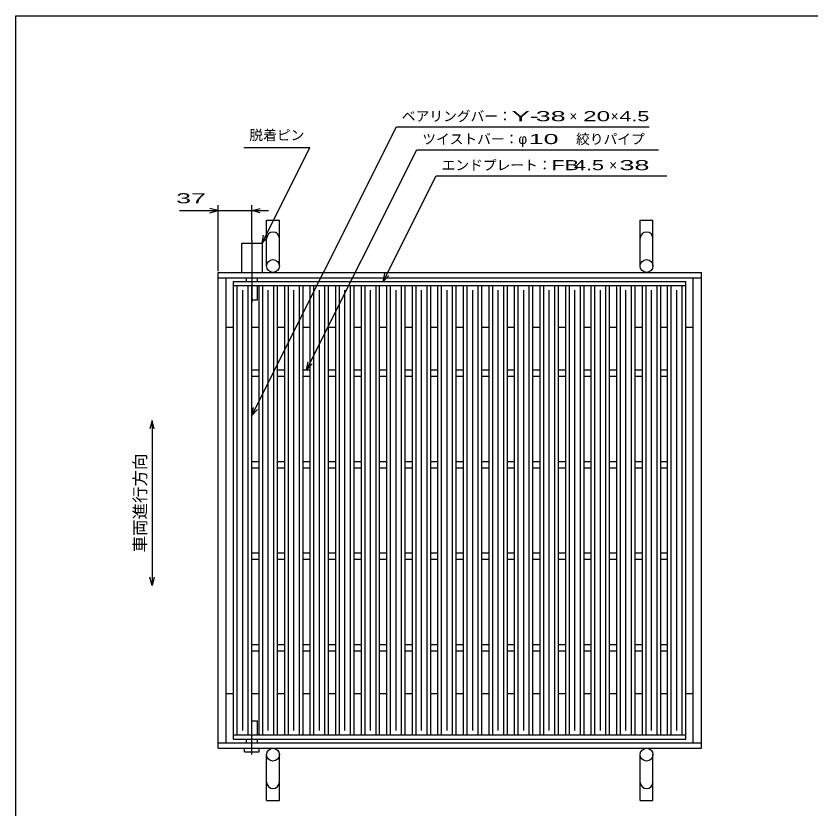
# Model space of a CAD drawing. Units: millimetres, scale not verified. Extents: x -1092 to 1034, y -771 to 635.
# Drawn here: x -1042 to -174, y -230 to 635 of the extents above; entities that cross this region are included whole.
import ezdxf
from ezdxf.enums import TextEntityAlignment as Align

# ---------------------------------------------------------------- set-up
doc = ezdxf.new("R2010")
doc.units = ezdxf.units.MM
doc.header["$LTSCALE"] = 6
doc.linetypes.add('LONG_DASHED_DOTTED', pattern=[15.25, 12, -1.5, 0.25, -1.5])
for name, color, linetype, lineweight in [('0_2', 150, 'Continuous', 25), ('16', 3, 'Continuous', 25), ('19', 6, 'Continuous', 25), ('22', 2, 'Continuous', 25)]:
    doc.layers.add(name, color=color, linetype=linetype, lineweight=lineweight)
doc.styles.add('ベクトル', font='')
doc.styles.get('ベクトル').set_extended_font_data('ベクトル')

msp = doc.modelspace()

# ---------------------------------------------------------------- linework, layer by layer
at = {"layer": '0_2'}
for p, q in [((-1041.6, -684.6), (-1041.6, 635.4)), ((-1041.6, 635.4), (1034.4, 635.4))]:
    msp.add_line(p, q, dxfattribs=at)
at = {"layer": '0_2', "color": 4}
for p, q in [((-892.8, 193.1), (-895.2, 184.1)), ((-890.4, 184.1), (-892.8, 193.1)), ((-892.8, 193.1), (-892.8, 13.1)), ((-892.8, 13.1), (-895.2, 22.1)), ((-890.4, 22.1), (-892.8, 13.1))]:
    msp.add_line(p, q, dxfattribs=at)
at = {"layer": '16'}
for p, q in [((-803.8, 345.1), (-309.8, 345.1)), ((-803.8, 340.6), (-803.8, 345.1)), ((-803.8, 340.6), (-309.8, 340.6)), ((-803.8, -150.4), (-803.8, 340.6)), ((-803.8, 340.6), (-783.8, 340.6)), ((-799.8, -150.4), (-799.8, 340.6)), ((-787.8, -150.4), (-787.8, 340.6)), ((-783.8, -150.4), (-783.8, 340.6)), ((-775.9, -150.4), (-775.9, 340.6)), ((-775.9, 340.6), (-755.9, 340.6)), ((-771.9, -150.4), (-771.9, 340.6)), ((-759.9, -150.4), (-759.9, 340.6)), ((-755.9, -150.4), (-755.9, 340.6)), ((-748, -150.4), (-748, 340.6)), ((-748, 340.6), (-728, 340.6)), ((-744, -150.4), (-744, 340.6)), ((-732, -150.4), (-732, 340.6)), ((-728, -150.4), (-728, 340.6)), ((-720.1, -150.4), (-720.1, 340.6)), ((-720.1, 340.6), (-700.1, 340.6)), ((-716.1, -150.4), (-716.1, 340.6)), ((-704.1, -150.4), (-704.1, 340.6)), ((-700.1, -150.4), (-700.1, 340.6)), ((-692.2, -150.4), (-692.2, 340.6)), ((-692.2, 340.6), (-672.2, 340.6)), ((-688.2, -150.4), (-688.2, 340.6)), ((-676.2, -150.4), (-676.2, 340.6)), ((-672.2, -150.4), (-672.2, 340.6)), ((-664.3, -150.4), (-664.3, 340.6)), ((-664.3, 340.6), (-644.3, 340.6)), ((-660.3, -150.4), (-660.3, 340.6)), ((-648.3, -150.4), (-648.3, 340.6)), ((-644.3, -150.4), (-644.3, 340.6)), ((-636.4, -150.4), (-636.4, 340.6)), ((-636.4, 340.6), (-616.4, 340.6)), ((-632.4, -150.4), (-632.4, 340.6)), ((-620.4, -150.4), (-620.4, 340.6)), ((-616.4, -150.4), (-616.4, 340.6)), ((-608.5, -150.4), (-608.5, 340.6)), ((-608.5, 340.6), (-588.5, 340.6)), ((-604.5, -150.4), (-604.5, 340.6)), ((-592.5, -150.4), (-592.5, 340.6)), ((-588.5, -150.4), (-588.5, 340.6)), ((-580.6, -150.4), (-580.6, 340.6)), ((-580.6, 340.6), (-560.6, 340.6)), ((-576.6, -150.4), (-576.6, 340.6)), ((-564.6, -150.4), (-564.6, 340.6)), ((-560.6, -150.4), (-560.6, 340.6)), ((-552.7, -150.4), (-552.7, 340.6)), ((-552.7, 340.6), (-532.7, 340.6)), ((-548.7, -150.4), (-548.7, 340.6)), ((-536.7, -150.4), (-536.7, 340.6)), ((-532.7, -150.4), (-532.7, 340.6)), ((-524.8, -150.4), (-524.8, 340.6)), ((-524.8, 340.6), (-504.8, 340.6)), ((-520.8, -150.4), (-520.8, 340.6)), ((-508.8, -150.4), (-508.8, 340.6)), ((-504.8, -150.4), (-504.8, 340.6)), ((-496.9, -150.4), (-496.9, 340.6)), ((-496.9, 340.6), (-476.9, 340.6)), ((-492.9, -150.4), (-492.9, 340.6)), ((-480.9, -150.4), (-480.9, 340.6)), ((-476.9, -150.4), (-476.9, 340.6)), ((-469, -150.4), (-469, 340.6)), ((-469, 340.6), (-449, 340.6)), ((-465, -150.4), (-465, 340.6)), ((-453, -150.4), (-453, 340.6)), ((-449, -150.4), (-449, 340.6)), ((-441.1, -150.4), (-441.1, 340.6)), ((-441.1, 340.6), (-421.1, 340.6)), ((-437.1, -150.4), (-437.1, 340.6)), ((-425.1, -150.4), (-425.1, 340.6)), ((-421.1, -150.4), (-421.1, 340.6)), ((-413.2, -150.4), (-413.2, 340.6)), ((-413.2, 340.6), (-393.2, 340.6)), ((-409.2, -150.4), (-409.2, 340.6)), ((-397.2, -150.4), (-397.2, 340.6)), ((-393.2, -150.4), (-393.2, 340.6)), ((-385.3, -150.4), (-385.3, 340.6)), ((-385.3, 340.6), (-365.3, 340.6)), ((-381.3, -150.4), (-381.3, 340.6)), ((-369.3, -150.4), (-369.3, 340.6)), ((-365.3, -150.4), (-365.3, 340.6)), ((-357.4, -150.4), (-357.4, 340.6)), ((-357.4, 340.6), (-337.4, 340.6)), ((-353.4, -150.4), (-353.4, 340.6)), ((-341.4, -150.4), (-341.4, 340.6)), ((-337.4, -150.4), (-337.4, 340.6)), ((-329.8, -150.4), (-329.8, 340.6)), ((-329.8, 340.6), (-309.8, 340.6)), ((-325.8, -150.4), (-325.8, 340.6)), ((-313.8, -150.4), (-313.8, 340.6)), ((-309.8, 340.6), (-309.8, 345.1)), ((-309.8, -150.4), (-309.8, 340.6)), ((-793.8, -145.4), (-793.8, 335.6)), ((-765.9, -145.4), (-765.9, 335.6)), ((-738, -145.4), (-738, 335.6)), ((-710.1, -145.4), (-710.1, 335.6)), ((-682.2, -145.4), (-682.2, 335.6)), ((-654.3, -145.4), (-654.3, 335.6)), ((-626.4, -145.4), (-626.4, 335.6)), ((-598.5, -145.4), (-598.5, 335.6)), ((-570.6, -145.4), (-570.6, 335.6)), ((-542.7, -145.4), (-542.7, 335.6)), ((-514.8, -145.4), (-514.8, 335.6)), ((-486.9, -145.4), (-486.9, 335.6)), ((-459, -145.4), (-459, 335.6)), ((-431.1, -145.4), (-431.1, 335.6)), ((-403.2, -145.4), (-403.2, 335.6)), ((-375.3, -145.4), (-375.3, 335.6)), ((-347.4, -145.4), (-347.4, 335.6)), ((-319.8, -145.4), (-319.8, 335.6)), ((-783.8, 248.6), (-775.9, 248.6)), ((-755.9, 248.6), (-748, 248.6)), ((-728, 248.6), (-720.1, 248.6)), ((-700.1, 248.6), (-692.2, 248.6)), ((-672.2, 248.6), (-664.3, 248.6)), ((-644.3, 248.6), (-636.4, 248.6)), ((-616.4, 248.6), (-608.5, 248.6)), ((-588.5, 248.6), (-580.6, 248.6)), ((-560.6, 248.6), (-552.7, 248.6)), ((-532.7, 248.6), (-524.8, 248.6)), ((-504.8, 248.6), (-496.9, 248.6)), ((-476.9, 248.6), (-469, 248.6)), ((-449, 248.6), (-441.1, 248.6)), ((-421.1, 248.6), (-413.2, 248.6)), ((-393.2, 248.6), (-385.3, 248.6)), ((-365.3, 248.6), (-357.4, 248.6)), ((-337.4, 248.6), (-329.8, 248.6)), ((-783.8, 241.6), (-775.9, 241.6)), ((-755.9, 241.6), (-748, 241.6)), ((-728, 241.6), (-720.1, 241.6)), ((-700.1, 241.6), (-692.2, 241.6)), ((-672.2, 241.6), (-664.3, 241.6)), ((-644.3, 241.6), (-636.4, 241.6)), ((-616.4, 241.6), (-608.5, 241.6)), ((-588.5, 241.6), (-580.6, 241.6)), ((-560.6, 241.6), (-552.7, 241.6)), ((-532.7, 241.6), (-524.8, 241.6)), ((-504.8, 241.6), (-496.9, 241.6)), ((-476.9, 241.6), (-469, 241.6)), ((-449, 241.6), (-441.1, 241.6)), ((-421.1, 241.6), (-413.2, 241.6)), ((-393.2, 241.6), (-385.3, 241.6)), ((-365.3, 241.6), (-357.4, 241.6)), ((-337.4, 241.6), (-329.8, 241.6)), ((-783.8, 148.6), (-775.9, 148.6)), ((-755.9, 148.6), (-748, 148.6)), ((-728, 148.6), (-720.1, 148.6)), ((-700.1, 148.6), (-692.2, 148.6)), ((-672.2, 148.6), (-664.3, 148.6)), ((-644.3, 148.6), (-636.4, 148.6)), ((-616.4, 148.6), (-608.5, 148.6)), ((-588.5, 148.6), (-580.6, 148.6)), ((-560.6, 148.6), (-552.7, 148.6)), ((-532.7, 148.6), (-524.8, 148.6)), ((-504.8, 148.6), (-496.9, 148.6)), ((-476.9, 148.6), (-469, 148.6)), ((-449, 148.6), (-441.1, 148.6)), ((-421.1, 148.6), (-413.2, 148.6)), ((-393.2, 148.6), (-385.3, 148.6)), ((-365.3, 148.6), (-357.4, 148.6)), ((-337.4, 148.6), (-329.8, 148.6)), ((-783.8, 141.6), (-775.9, 141.6)), ((-755.9, 141.6), (-748, 141.6)), ((-728, 141.6), (-720.1, 141.6)), ((-700.1, 141.6), (-692.2, 141.6)), ((-672.2, 141.6), (-664.3, 141.6)), ((-644.3, 141.6), (-636.4, 141.6)), ((-616.4, 141.6), (-608.5, 141.6)), ((-588.5, 141.6), (-580.6, 141.6)), ((-560.6, 141.6), (-552.7, 141.6)), ((-532.7, 141.6), (-524.8, 141.6)), ((-504.8, 141.6), (-496.9, 141.6)), ((-476.9, 141.6), (-469, 141.6)), ((-449, 141.6), (-441.1, 141.6)), ((-421.1, 141.6), (-413.2, 141.6)), ((-393.2, 141.6), (-385.3, 141.6)), ((-365.3, 141.6), (-357.4, 141.6)), ((-337.4, 141.6), (-329.8, 141.6)), ((-783.8, 48.6), (-775.9, 48.6)), ((-755.9, 48.6), (-748, 48.6)), ((-728, 48.6), (-720.1, 48.6)), ((-700.1, 48.6), (-692.2, 48.6)), ((-672.2, 48.6), (-664.3, 48.6)), ((-644.3, 48.6), (-636.4, 48.6)), ((-616.4, 48.6), (-608.5, 48.6)), ((-588.5, 48.6), (-580.6, 48.6)), ((-560.6, 48.6), (-552.7, 48.6)), ((-532.7, 48.6), (-524.8, 48.6)), ((-504.8, 48.6), (-496.9, 48.6)), ((-476.9, 48.6), (-469, 48.6)), ((-449, 48.6), (-441.1, 48.6)), ((-421.1, 48.6), (-413.2, 48.6)), ((-393.2, 48.6), (-385.3, 48.6)), ((-365.3, 48.6), (-357.4, 48.6)), ((-337.4, 48.6), (-329.8, 48.6)), ((-783.8, 41.6), (-775.9, 41.6)), ((-755.9, 41.6), (-748, 41.6)), ((-728, 41.6), (-720.1, 41.6)), ((-700.1, 41.6), (-692.2, 41.6)), ((-672.2, 41.6), (-664.3, 41.6)), ((-644.3, 41.6), (-636.4, 41.6)), ((-616.4, 41.6), (-608.5, 41.6)), ((-588.5, 41.6), (-580.6, 41.6)), ((-560.6, 41.6), (-552.7, 41.6)), ((-532.7, 41.6), (-524.8, 41.6)), ((-504.8, 41.6), (-496.9, 41.6)), ((-476.9, 41.6), (-469, 41.6)), ((-449, 41.6), (-441.1, 41.6)), ((-421.1, 41.6), (-413.2, 41.6)), ((-393.2, 41.6), (-385.3, 41.6)), ((-365.3, 41.6), (-357.4, 41.6)), ((-337.4, 41.6), (-329.8, 41.6)), ((-783.8, -51.4), (-775.9, -51.4)), ((-755.9, -51.4), (-748, -51.4)), ((-728, -51.4), (-720.1, -51.4)), ((-700.1, -51.4), (-692.2, -51.4)), ((-672.2, -51.4), (-664.3, -51.4)), ((-644.3, -51.4), (-636.4, -51.4)), ((-616.4, -51.4), (-608.5, -51.4)), ((-588.5, -51.4), (-580.6, -51.4)), ((-560.6, -51.4), (-552.7, -51.4)), ((-532.7, -51.4), (-524.8, -51.4)), ((-504.8, -51.4), (-496.9, -51.4)), ((-476.9, -51.4), (-469, -51.4)), ((-449, -51.4), (-441.1, -51.4)), ((-421.1, -51.4), (-413.2, -51.4)), ((-393.2, -51.4), (-385.3, -51.4)), ((-365.3, -51.4), (-357.4, -51.4)), ((-337.4, -51.4), (-329.8, -51.4)), ((-783.8, -58.4), (-775.9, -58.4)), ((-755.9, -58.4), (-748, -58.4)), ((-728, -58.4), (-720.1, -58.4)), ((-700.1, -58.4), (-692.2, -58.4)), ((-672.2, -58.4), (-664.3, -58.4)), ((-644.3, -58.4), (-636.4, -58.4)), ((-616.4, -58.4), (-608.5, -58.4)), ((-588.5, -58.4), (-580.6, -58.4)), ((-560.6, -58.4), (-552.7, -58.4)), ((-532.7, -58.4), (-524.8, -58.4)), ((-504.8, -58.4), (-496.9, -58.4)), ((-476.9, -58.4), (-469, -58.4)), ((-449, -58.4), (-441.1, -58.4)), ((-421.1, -58.4), (-413.2, -58.4)), ((-393.2, -58.4), (-385.3, -58.4)), ((-365.3, -58.4), (-357.4, -58.4)), ((-337.4, -58.4), (-329.8, -58.4)), ((-803.8, -150.4), (-309.8, -150.4)), ((-803.8, -154.9), (-803.8, -150.4)), ((-803.8, -150.4), (-783.8, -150.4)), ((-803.8, -154.9), (-309.8, -154.9)), ((-775.9, -150.4), (-755.9, -150.4)), ((-748, -150.4), (-728, -150.4)), ((-720.1, -150.4), (-700.1, -150.4)), ((-692.2, -150.4), (-672.2, -150.4)), ((-664.3, -150.4), (-644.3, -150.4)), ((-636.4, -150.4), (-616.4, -150.4)), ((-608.5, -150.4), (-588.5, -150.4)), ((-580.6, -150.4), (-560.6, -150.4)), ((-552.7, -150.4), (-532.7, -150.4)), ((-524.8, -150.4), (-504.8, -150.4)), ((-496.9, -150.4), (-476.9, -150.4)), ((-469, -150.4), (-449, -150.4)), ((-441.1, -150.4), (-421.1, -150.4)), ((-413.2, -150.4), (-393.2, -150.4)), ((-385.3, -150.4), (-365.3, -150.4)), ((-357.4, -150.4), (-337.4, -150.4)), ((-329.8, -150.4), (-309.8, -150.4)), ((-309.8, -154.9), (-309.8, -150.4))]:
    msp.add_line(p, q, dxfattribs=at)
at = {"layer": '19'}
for p, q in [((-767.8, 362.1), (-767.8, 412.1)), ((-767.8, 412.1), (-753.8, 412.1)), ((-753.8, 362.1), (-753.8, 412.1)), ((-359.8, 362.1), (-359.8, 412.1)), ((-359.8, 412.1), (-345.8, 412.1)), ((-345.8, 362.1), (-345.8, 412.1)), ((-794.8, 355.1), (-794.8, 387.1)), ((-794.8, 387.1), (-772.8, 387.1)), ((-772.8, 387.1), (-772.8, 355.1)), ((-820.8, 355.1), (-292.8, 355.1)), ((-820.8, -164.9), (-820.8, 355.1)), ((-820.8, 349.1), (-292.8, 349.1)), ((-811.8, -158.9), (-811.8, 349.1)), ((-789.8, 345.1), (-789.8, 349.1)), ((-777.8, 345.1), (-777.8, 349.1)), ((-301.8, -158.9), (-301.8, 349.1)), ((-292.8, -164.9), (-292.8, 355.1)), ((-777.8, 325.1), (-777.8, 340.6)), ((-783.8, 325.1), (-777.8, 325.1)), ((-811.8, 295.1), (-803.8, 295.1)), ((-783.8, 295.1), (-775.9, 295.1)), ((-755.9, 295.1), (-748, 295.1)), ((-728, 295.1), (-720.1, 295.1)), ((-700.1, 295.1), (-692.2, 295.1)), ((-672.2, 295.1), (-664.3, 295.1)), ((-644.3, 295.1), (-636.4, 295.1)), ((-616.4, 295.1), (-608.5, 295.1)), ((-588.5, 295.1), (-580.6, 295.1)), ((-560.6, 295.1), (-552.7, 295.1)), ((-532.7, 295.1), (-524.8, 295.1)), ((-504.8, 295.1), (-496.9, 295.1)), ((-476.9, 295.1), (-469, 295.1)), ((-449, 295.1), (-441.1, 295.1)), ((-421.1, 295.1), (-413.5, 295.1)), ((-393.2, 295.1), (-385.6, 295.1)), ((-365.3, 295.1), (-357.7, 295.1)), ((-337.4, 295.1), (-329.8, 295.1)), ((-309.8, 295.1), (-301.8, 295.1)), ((-811.8, -104.9), (-803.8, -104.9)), ((-783.8, -104.9), (-775.9, -104.9)), ((-755.9, -104.9), (-748, -104.9)), ((-728, -104.9), (-720.1, -104.9)), ((-700.1, -104.9), (-692.2, -104.9)), ((-672.2, -104.9), (-664.3, -104.9)), ((-644.3, -104.9), (-636.4, -104.9)), ((-616.4, -104.9), (-608.5, -104.9)), ((-588.5, -104.9), (-580.6, -104.9)), ((-560.6, -104.9), (-552.7, -104.9)), ((-532.7, -104.9), (-524.8, -104.9)), ((-504.8, -104.9), (-496.9, -104.9)), ((-476.9, -104.9), (-469, -104.9)), ((-449, -104.9), (-441.1, -104.9)), ((-421.1, -104.9), (-413.5, -104.9)), ((-393.2, -104.9), (-385.6, -104.9)), ((-365.3, -104.9), (-357.7, -104.9)), ((-337.4, -104.9), (-329.8, -104.9)), ((-309.8, -104.9), (-301.8, -104.9)), ((-783.8, -134.9), (-777.8, -134.9)), ((-777.8, -150.4), (-777.8, -134.9)), ((-789.8, -158.9), (-789.8, -154.9)), ((-777.8, -158.9), (-777.8, -154.9)), ((-820.8, -158.9), (-292.8, -158.9)), ((-820.8, -164.9), (-292.8, -164.9)), ((-791.8, -168.9), (-791.8, -164.9)), ((-791.8, -168.9), (-775.8, -168.9)), ((-775.8, -168.9), (-775.8, -164.9)), ((-767.8, -221.9), (-767.8, -171.9)), ((-753.8, -221.9), (-753.8, -171.9)), ((-359.8, -221.9), (-359.8, -171.9)), ((-345.8, -221.9), (-345.8, -171.9)), ((-767.8, -221.9), (-753.8, -221.9)), ((-359.8, -221.9), (-345.8, -221.9))]:
    msp.add_line(p, q, dxfattribs=at)
at = {"layer": '19', "linetype": 'LONG_DASHED_DOTTED'}
for p, q in [((-783.8, 390.1), (-783.8, 322.1)), ((-783.8, -171.9), (-783.8, -131.9))]:
    msp.add_line(p, q, dxfattribs=at)
at = {"layer": '19'}
for centre in [(-760.8, 362.1), (-352.8, 362.1), (-760.8, -171.9), (-352.8, -171.9)]:
    msp.add_circle(centre, 7, dxfattribs=at)
for centre, start, end in [((-760.8, 392.1), 0, 180), ((-352.8, 392.1), 0, 180), ((-760.8, -201.9), 180, 0), ((-352.8, -201.9), 180, 0)]:
    msp.add_arc(centre, 7, start, end, dxfattribs=at)
at = {"layer": '22', "color": 4}
for p, q in [((-783.8, 198.6), (-626.05, 514.1)), ((-626.05, 514.1), (-350.05, 514.1)), ((-792.55, 491.6), (-720.55, 491.6)), ((-772.8, 387.1), (-720.55, 491.6)), ((-724.05, 248.6), (-603.8, 489.1)), ((-603.8, 489.1), (-339.8, 489.1)), ((-640.35, 345.1), (-582.6, 460.6)), ((-582.6, 460.6), (-330.6, 460.6)), ((-820.8, 356.6), (-820.8, 428.6)), ((-783.8, 389.9), (-783.8, 428.6)), ((-862.8, 422.6), (-820.8, 422.6)), ((-820.8, 422.6), (-829.8, 425)), ((-829.8, 420.2), (-820.8, 422.6)), ((-820.8, 422.6), (-783.8, 422.6)), ((-783.8, 422.6), (-774.8, 425)), ((-774.8, 420.2), (-783.8, 422.6)), ((-783.8, 422.6), (-765.8, 422.6)), ((-772.8, 387.1), (-771, 395.86)), ((-772.8, 387.1), (-766.8, 393.7)), ((-640.35, 345.1), (-638.55, 353.86)), ((-640.35, 345.1), (-634.35, 351.7)), ((-724.05, 248.6), (-722.25, 257.36)), ((-724.05, 248.6), (-718.05, 255.2)), ((-783.8, 198.6), (-782, 207.36)), ((-783.8, 198.6), (-777.8, 205.2))]:
    msp.add_line(p, q, dxfattribs=at)

# ---------------------------------------------------------------- texts
at = {"layer": '0_2', "color": 2, "style": 'ベクトル'}
msp.add_text('車両進行方向', height=13.2, rotation=90, dxfattribs=at).set_placement((-906, 49.1), align=Align.MIDDLE_LEFT)
at = {"layer": '22', "style": 'ベクトル'}
for s, p in [('ベアリングバー：', (-620.05, 525.8)), ('×', (-437.05, 525.8)), ('×', (-392.05, 525.8)), ('脱着ピン', (-786.55, 505.1)), ('ツイストバー：', (-597.8, 500.8)), ('φ', (-492.8, 500.8)), ('絞りパイプ', (-429.8, 500.8)), ('エンドプレート：', (-576.6, 472.3)), ('×', (-393.6, 472.3))]:
    msp.add_text(s, height=11, dxfattribs=at).set_placement(p, align=Align.MIDDLE_LEFT)
for s, width, p in [('Y-', 2, (-500.05, 525.8)), (' 38 ', 2, (-482.05, 525.8)), ('20', 1.8, (-422.05, 525.8)), (' 4.5 ', 1.6, (-389.05, 525.8)), (' 10 ', 2, (-489.8, 500.8)), ('FB', 1.6, (-456.6, 472.3)), (' 4.5 ', 1.6, (-438.6, 472.3)), (' 38 ', 2, (-390.6, 472.3)), (' 37 ', 2, (-874.8, 436.1))]:
    msp.add_text(s, height=11, dxfattribs=dict(at, width=width)).set_placement(p, align=Align.MIDDLE_LEFT)

doc.saveas('drawing.dxf')
